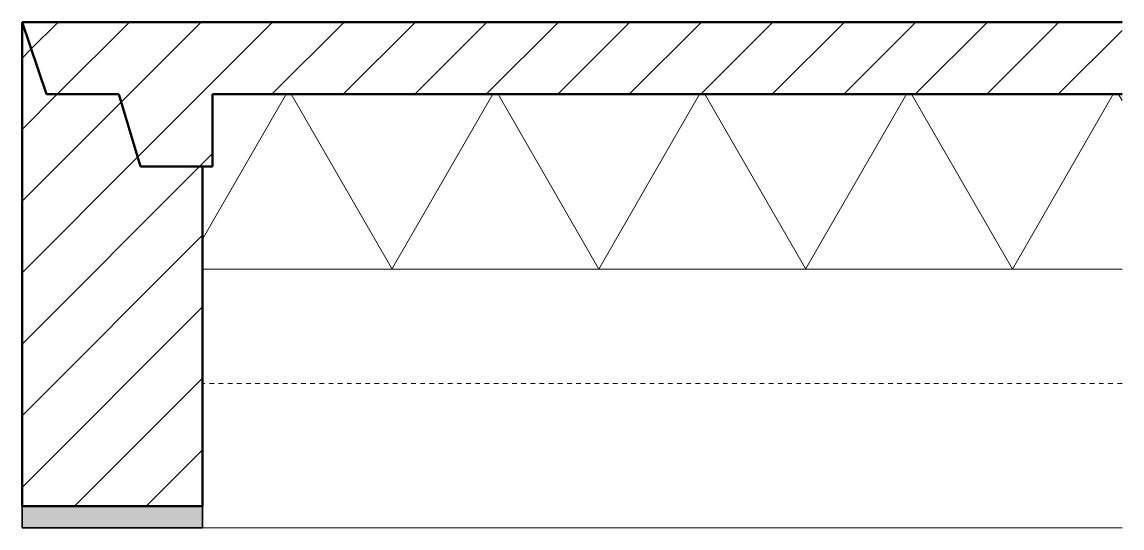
# Model space of a CAD drawing. Header units: metres. Extents: x 0 to 762, y -400 to -50.
import ezdxf

# ---------------------------------------------------------------- set-up
doc = ezdxf.new("R2010")
doc.units = ezdxf.units.M
doc.linetypes.add('Dash', pattern=[6.35, 3.175, -3.175])
doc.layers.add('A-DETL-GENF', color=92, linetype='Continuous', lineweight=18)
doc.layers.add('A-DETL-GENF-HDLN', color=1, linetype='Dash', lineweight=18)
pattern_1 = [(45, (11959.317, 6439.637), (-24.74874, 24.74874), [])]

# ---------------------------------------------------------------- blocks, each defined once
blk = doc.blocks.new('23 Ribcassettevloer_langs - type 01-4408237-00_0 Basismaterialen')
at = {"layer": 'A-DETL-GENF', "lineweight": 13}
h = blk.add_hatch(dxfattribs=at)
h.set_pattern_fill('FP_35', color=256, style=0, pattern_type=2)
h.set_pattern_definition(pattern_1)
h.paths.add_polyline_path([(125, -150), (132, -150), (132, -100), (761.6, -100), (761.6, -50), (0, -50), (17, -100), (67, -100), (82, -150)])
h = blk.add_hatch(dxfattribs=at)
h.set_pattern_fill('FP_35', color=256, style=0, pattern_type=2)
h.set_pattern_definition(pattern_1)
h.paths.add_polyline_path([(125, -385), (125, -150), (82, -150), (67, -100), (17, -100), (0, -50), (0, -385), (122.42, -385)])
h = blk.add_hatch(dxfattribs=at)
h.set_pattern_fill('FP_33', color=256, style=0, pattern_type=2)
h.set_pattern_definition([(60, (-4898.47, -2949), (-107.3872, 62), []), (120, (-4898.47, -2949), (-107.3872, -62), [])])
h.paths.add_polyline_path([(761.6, -221), (761.6, -100), (132, -100), (132, -150), (125, -150), (125, -221), (666.43, -221)])
at = {"layer": 'A-DETL-GENF'}
blk.add_hatch(color=256, dxfattribs=at).paths.add_polyline_path([(125, -400), (125, -385), (0, -385), (0, -400)])
at = {"layer": 'A-DETL-GENF', "lineweight": 50}
for p, q in [((761.6, -50), (0, -50)), ((0, -50), (0, -385)), ((17, -100), (0, -50)), ((67, -100), (17, -100)), ((82, -150), (67, -100)), ((132, -150), (132, -100)), ((132, -100), (761.6, -100)), ((125, -150), (82, -150)), ((125, -150), (132, -150)), ((125, -385), (125, -150)), ((125, -385), (0, -385))]:
    blk.add_line(p, q, dxfattribs=at)
at = {"layer": 'A-DETL-GENF', "lineweight": 13}
blk.add_line((125, -221), (761.6, -221), dxfattribs=at)
at = {"layer": 'A-DETL-GENF', "lineweight": 35}
for p, q in [((0, -385), (0, -400)), ((125, -400), (125, -385)), ((0, -400), (125, -400))]:
    blk.add_line(p, q, dxfattribs=at)
at = {"layer": 'A-DETL-GENF'}
blk.add_line((0, -400), (761.6, -400), dxfattribs=at)
at = {"layer": 'A-DETL-GENF-HDLN'}
blk.add_line((761.6, -300), (125, -300), dxfattribs=at)

msp = doc.modelspace()

# ---------------------------------------------------------------- block references
msp.add_blockref('23 Ribcassettevloer_langs - type 01-4408237-00_0 Basismaterialen', (0, 0))

doc.saveas('drawing.dxf')
